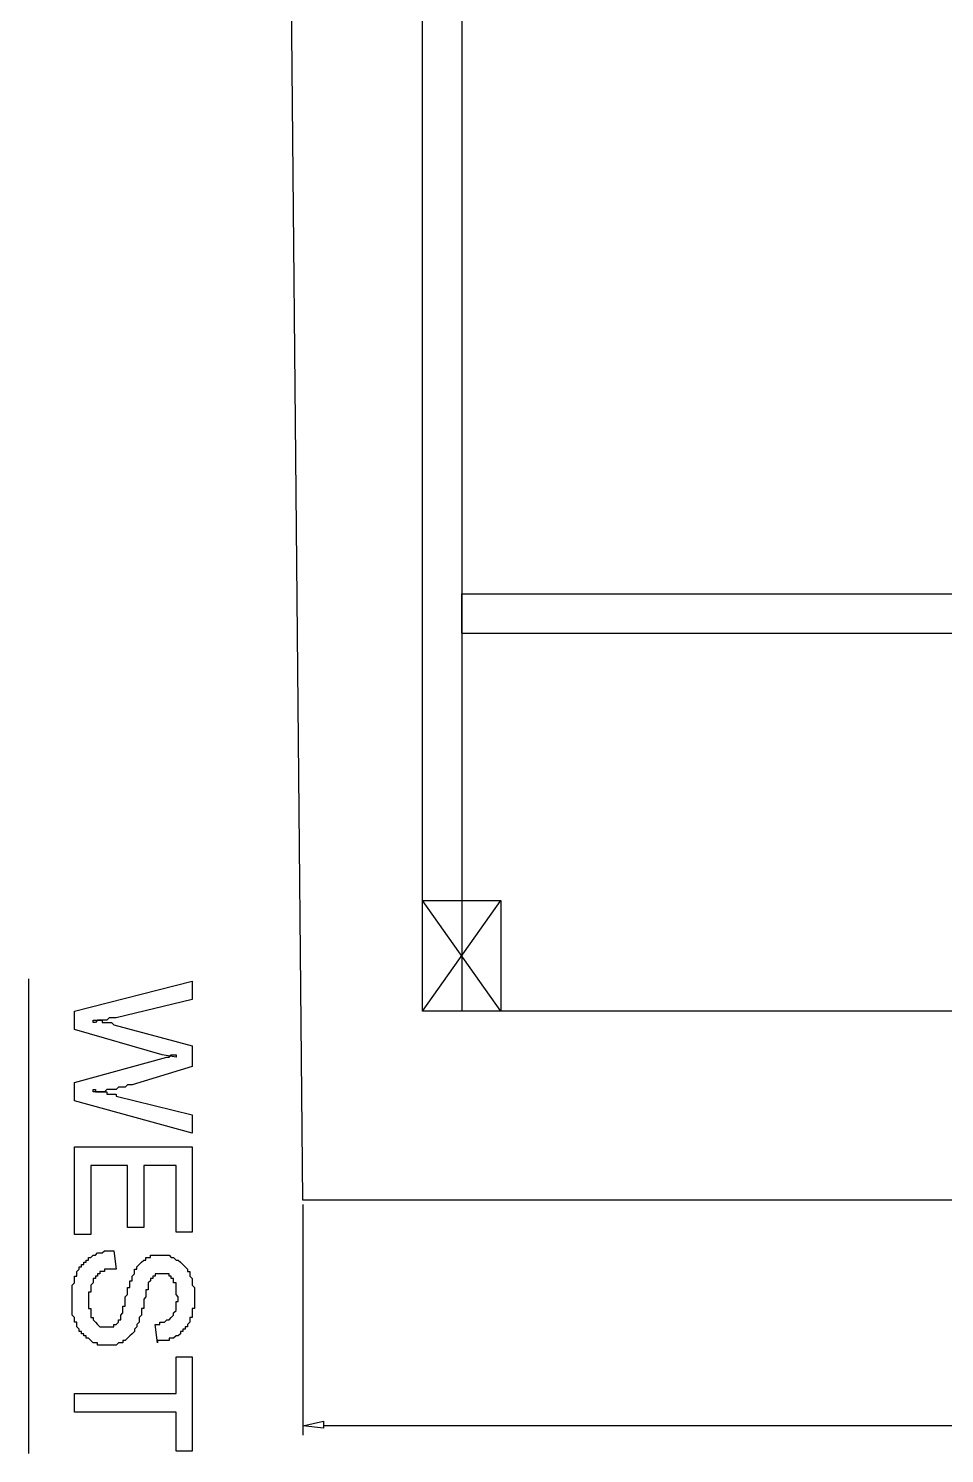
# Model space of a CAD drawing. Header units: inches. Extents: x -628 to 1537, y -1730 to 336.
# Drawn here: x 1088.1 to 1193.4, y -686.2 to -522.4 of the extents above; entities that cross this region are included whole.
import ezdxf

# ---------------------------------------------------------------- set-up
doc = ezdxf.new("R2010")
doc.units = ezdxf.units.IN
doc.layers.get('0').update_dxf_attribs({"linetype": 'CONTINUOUS'})

msp = doc.modelspace()

# ---------------------------------------------------------------- linework, layer by layer
at = {"color": 6}
for p, q in [((1119.62, -657.05), (1111.95, 180.11)), ((1088.1, -631.62), (1088.1, -686.18)), ((1093.4, -635.33), (1106.91, -631.88)), ((1106.91, -631.88), (1106.91, -634)), ((1093.4, -637.45), (1093.4, -635.33)), ((1106.91, -634), (1098.17, -636.12)), ((1095.52, -636.65), (1095.52, -636.39)), ((1095.52, -636.39), (1095.79, -636.39)), ((1095.79, -636.65), (1095.52, -636.65)), ((1095.52, -636.65), (1095.52, -636.65)), ((1095.52, -636.65), (1095.52, -636.65)), ((1095.52, -636.65), (1095.52, -636.65)), ((1096.05, -636.39), (1095.79, -636.65)), ((1095.79, -636.39), (1096.05, -636.39)), ((1095.79, -636.65), (1095.79, -636.65)), ((1096.31, -636.39), (1096.05, -636.39)), ((1096.05, -636.39), (1096.31, -636.39)), ((1096.58, -636.39), (1096.31, -636.39)), ((1096.31, -636.39), (1096.31, -636.39)), ((1096.31, -636.39), (1096.58, -636.39)), ((1096.85, -636.39), (1096.58, -636.39)), ((1096.58, -636.39), (1096.58, -636.65)), ((1096.58, -636.65), (1096.85, -636.65)), ((1097.11, -636.39), (1096.85, -636.39)), ((1096.85, -636.39), (1096.85, -636.39)), ((1096.85, -636.65), (1097.11, -636.65)), ((1097.38, -636.12), (1097.11, -636.39)), ((1097.11, -636.65), (1097.11, -636.65)), ((1097.11, -636.65), (1097.38, -636.65)), ((1097.64, -636.12), (1097.38, -636.12)), ((1097.38, -636.65), (1097.64, -636.65)), ((1097.9, -636.12), (1097.64, -636.12)), ((1097.64, -636.65), (1097.64, -636.65)), ((1097.64, -636.65), (1097.9, -636.92)), ((1098.17, -636.12), (1097.9, -636.12)), ((1097.9, -636.92), (1097.9, -636.92)), ((1097.9, -636.92), (1106.91, -639.31)), ((1103.47, -640.36), (1093.4, -637.45)), ((1105.06, -640.62), (1103.47, -640.36)), ((1104.26, -640.62), (1104.52, -640.36)), ((1104.52, -640.36), (1104.79, -640.36)), ((1104.79, -640.36), (1104.79, -640.36)), ((1104.79, -640.36), (1105.06, -640.36)), ((1105.06, -640.36), (1105.06, -640.62)), ((1106.91, -639.31), (1106.91, -641.69)), ((1093.4, -643.54), (1103.99, -640.62)), ((1106.91, -641.69), (1100.02, -643.81)), ((1103.99, -640.62), (1104.26, -640.62)), ((1104.26, -640.62), (1104.26, -640.62)), ((1093.4, -645.66), (1093.4, -643.54)), ((1095.52, -644.6), (1095.52, -644.33)), ((1095.52, -644.33), (1095.79, -644.33)), ((1095.79, -644.6), (1095.52, -644.6)), ((1095.79, -644.33), (1095.79, -644.6)), ((1096.05, -644.6), (1095.79, -644.6)), ((1095.79, -644.6), (1095.79, -644.6)), ((1095.79, -644.6), (1096.05, -644.6)), ((1096.31, -644.6), (1096.05, -644.6)), ((1096.05, -644.6), (1096.05, -644.6)), ((1096.05, -644.6), (1096.05, -644.6)), ((1096.05, -644.6), (1096.31, -644.6)), ((1096.58, -644.6), (1096.31, -644.6)), ((1096.31, -644.6), (1096.31, -644.6)), ((1096.31, -644.6), (1096.58, -644.6)), ((1096.85, -644.6), (1096.58, -644.6)), ((1096.58, -644.6), (1096.58, -644.6)), ((1096.58, -644.6), (1096.85, -644.6)), ((1097.11, -644.33), (1096.85, -644.6)), ((1096.85, -644.6), (1097.11, -644.6)), ((1097.38, -644.33), (1097.11, -644.33)), ((1097.11, -644.33), (1097.11, -644.33)), ((1097.11, -644.6), (1097.11, -644.87)), ((1097.11, -644.87), (1097.38, -644.87)), ((1097.64, -644.33), (1097.38, -644.33)), ((1097.38, -644.87), (1097.64, -644.87)), ((1097.9, -644.33), (1097.64, -644.33)), ((1097.64, -644.33), (1097.64, -644.33)), ((1097.64, -644.87), (1097.9, -644.87)), ((1098.17, -644.33), (1097.9, -644.33)), ((1097.9, -644.87), (1098.17, -644.87)), ((1098.43, -644.07), (1098.17, -644.33)), ((1098.17, -644.87), (1098.17, -645.12)), ((1098.17, -645.12), (1106.91, -647.24)), ((1098.7, -644.07), (1098.43, -644.07)), ((1098.43, -644.07), (1098.43, -644.07)), ((1098.96, -644.07), (1098.7, -644.07)), ((1099.23, -644.07), (1098.96, -644.07)), ((1098.96, -644.07), (1098.96, -644.07)), ((1099.5, -643.81), (1099.23, -644.07)), ((1099.75, -643.81), (1099.5, -643.81)), ((1100.02, -643.81), (1099.75, -643.81)), ((1099.75, -643.81), (1099.75, -643.81)), ((1106.91, -649.37), (1093.4, -645.66)), ((1106.91, -647.24), (1106.91, -649.37)), ((1093.4, -661.02), (1093.4, -650.95)), ((1093.4, -650.95), (1106.91, -650.95)), ((1106.91, -650.95), (1106.91, -660.75)), ((1099.5, -653.07), (1095.25, -653.07)), ((1095.25, -653.07), (1095.25, -661.02)), ((1099.5, -660.22), (1099.5, -653.07)), ((1105.06, -653.07), (1101.35, -653.07)), ((1101.35, -653.07), (1101.35, -660.22)), ((1105.06, -660.75), (1105.06, -653.07)), ((1482.98, -657.05), (1119.62, -657.05)), ((1095.25, -661.02), (1093.4, -661.02)), ((1101.35, -660.22), (1099.5, -660.22)), ((1106.91, -660.75), (1105.06, -660.75)), ((1095.79, -663.4), (1096.05, -663.13)), ((1096.05, -663.13), (1096.05, -663.13)), ((1096.05, -663.13), (1096.31, -663.13)), ((1096.31, -663.13), (1096.58, -663.13)), ((1096.58, -663.13), (1096.85, -662.87)), ((1096.58, -663.13), (1096.58, -663.13)), ((1096.85, -662.87), (1097.11, -662.87)), ((1097.11, -662.87), (1097.11, -662.87)), ((1097.11, -662.87), (1097.38, -662.87)), ((1097.38, -662.87), (1097.64, -662.87)), ((1097.64, -662.87), (1097.9, -662.87)), ((1097.9, -662.87), (1097.9, -662.87)), ((1097.9, -662.87), (1098.17, -664.99)), ((1093.93, -664.99), (1093.93, -664.73)), ((1093.93, -664.73), (1094.19, -664.73)), ((1094.19, -664.73), (1094.19, -664.46)), ((1094.19, -664.46), (1094.19, -664.46)), ((1094.19, -664.46), (1094.46, -664.46)), ((1094.46, -664.46), (1094.46, -664.19)), ((1094.46, -664.19), (1094.73, -664.19)), ((1094.73, -664.19), (1094.73, -663.94)), ((1094.73, -663.94), (1094.99, -663.94)), ((1094.99, -663.94), (1094.99, -663.67)), ((1094.99, -663.67), (1095.25, -663.67)), ((1095.25, -663.67), (1095.52, -663.4)), ((1095.25, -663.67), (1095.25, -663.67)), ((1095.52, -663.4), (1095.52, -663.4)), ((1095.52, -663.4), (1095.79, -663.4)), ((1100.55, -664.73), (1100.82, -664.46)), ((1100.55, -664.99), (1100.55, -664.73)), ((1100.55, -664.73), (1100.55, -664.73)), ((1100.82, -664.46), (1101.08, -664.19)), ((1100.82, -664.46), (1100.82, -664.46)), ((1100.82, -664.46), (1100.82, -664.46)), ((1101.08, -664.19), (1101.35, -663.94)), ((1101.08, -664.19), (1101.08, -664.19)), ((1101.35, -663.94), (1101.35, -663.94)), ((1101.35, -663.94), (1101.6, -663.94)), ((1101.6, -663.94), (1101.6, -663.67)), ((1101.6, -663.67), (1101.87, -663.67)), ((1101.87, -663.67), (1102.14, -663.67)), ((1102.14, -663.67), (1102.14, -663.4)), ((1102.14, -663.4), (1102.41, -663.4)), ((1102.41, -663.4), (1102.67, -663.4)), ((1102.67, -663.4), (1102.67, -663.4)), ((1102.67, -663.4), (1102.94, -663.4)), ((1102.94, -663.4), (1103.2, -663.4)), ((1103.2, -663.4), (1103.2, -663.4)), ((1103.2, -663.4), (1103.47, -663.4)), ((1103.47, -663.4), (1103.73, -663.4)), ((1103.73, -663.4), (1103.73, -663.4)), ((1103.73, -663.4), (1103.99, -663.4)), ((1103.99, -663.4), (1104.26, -663.4)), ((1104.26, -663.4), (1104.26, -663.4)), ((1104.26, -663.4), (1104.52, -663.67)), ((1104.52, -663.67), (1104.79, -663.67)), ((1104.79, -663.67), (1104.79, -663.67)), ((1104.79, -663.67), (1105.06, -663.94)), ((1105.06, -663.94), (1105.06, -663.94)), ((1105.06, -663.94), (1105.32, -663.94)), ((1105.32, -663.94), (1105.58, -664.19)), ((1105.58, -664.19), (1105.58, -664.19)), ((1105.58, -664.19), (1105.85, -664.46)), ((1105.85, -664.46), (1105.85, -664.46)), ((1105.85, -664.46), (1106.11, -664.73)), ((1106.11, -664.73), (1106.11, -664.73)), ((1106.11, -664.73), (1106.11, -664.73)), ((1106.11, -664.73), (1106.37, -664.99)), ((1093.13, -666.84), (1093.4, -666.58)), ((1093.4, -666.05), (1093.4, -665.79)), ((1093.4, -665.79), (1093.67, -665.79)), ((1093.4, -666.32), (1093.4, -666.05)), ((1093.4, -666.58), (1093.4, -666.32)), ((1093.4, -666.32), (1093.4, -666.32)), ((1093.67, -665.25), (1093.93, -664.99)), ((1093.67, -665.52), (1093.67, -665.25)), ((1093.67, -665.79), (1093.67, -665.52)), ((1093.67, -665.52), (1093.67, -665.52)), ((1093.93, -664.99), (1093.93, -664.99)), ((1095.52, -666.58), (1095.25, -666.84)), ((1095.79, -666.05), (1095.52, -666.05)), ((1095.52, -666.05), (1095.52, -666.32)), ((1095.52, -666.32), (1095.52, -666.58)), ((1095.52, -666.58), (1095.52, -666.58)), ((1096.05, -665.79), (1095.79, -665.79)), ((1095.79, -665.79), (1095.79, -666.05)), ((1096.31, -665.52), (1096.05, -665.52)), ((1096.05, -665.52), (1096.05, -665.79)), ((1096.05, -665.79), (1096.05, -665.79)), ((1096.58, -665.25), (1096.31, -665.25)), ((1096.31, -665.25), (1096.31, -665.52)), ((1096.85, -665.25), (1096.58, -665.25)), ((1097.11, -664.99), (1096.85, -664.99)), ((1096.85, -664.99), (1096.85, -665.25)), ((1097.38, -664.99), (1097.11, -664.99)), ((1097.64, -664.99), (1097.38, -664.99)), ((1097.38, -664.99), (1097.38, -664.99)), ((1097.9, -664.99), (1097.64, -664.99)), ((1098.17, -664.99), (1097.9, -664.99)), ((1099.75, -666.58), (1099.75, -666.32)), ((1099.75, -666.32), (1100.02, -666.32)), ((1099.75, -666.84), (1099.75, -666.58)), ((1100.02, -665.79), (1100.28, -665.52)), ((1100.02, -666.05), (1100.02, -665.79)), ((1100.02, -665.79), (1100.02, -665.79)), ((1100.02, -666.32), (1100.02, -666.05)), ((1100.28, -665.25), (1100.28, -664.99)), ((1100.28, -664.99), (1100.55, -664.99)), ((1100.28, -665.52), (1100.28, -665.25)), ((1100.28, -665.25), (1100.28, -665.25)), ((1102.14, -666.32), (1101.87, -666.58)), ((1101.87, -666.58), (1101.87, -666.84)), ((1102.41, -666.05), (1102.14, -666.05)), ((1102.14, -666.05), (1102.14, -666.05)), ((1102.14, -666.05), (1102.14, -666.32)), ((1102.14, -666.32), (1102.14, -666.32)), ((1102.14, -666.32), (1102.14, -666.32)), ((1102.67, -665.79), (1102.41, -665.79)), ((1102.41, -665.79), (1102.41, -666.05)), ((1102.94, -665.52), (1102.67, -665.52)), ((1102.67, -665.52), (1102.67, -665.79)), ((1103.2, -665.52), (1102.94, -665.52)), ((1102.94, -665.52), (1102.94, -665.52)), ((1103.47, -665.52), (1103.2, -665.52)), ((1103.73, -665.52), (1103.47, -665.52)), ((1103.47, -665.52), (1103.47, -665.52)), ((1103.99, -665.52), (1103.73, -665.52)), ((1104.26, -665.52), (1103.99, -665.52)), ((1103.99, -665.52), (1103.99, -665.52)), ((1104.26, -665.79), (1104.26, -665.52)), ((1104.52, -665.79), (1104.26, -665.79)), ((1104.52, -666.05), (1104.52, -665.79)), ((1104.79, -666.05), (1104.52, -666.05)), ((1104.79, -666.32), (1104.79, -666.05)), ((1104.79, -666.58), (1104.79, -666.32)), ((1104.79, -666.32), (1104.79, -666.32)), ((1105.06, -666.58), (1104.79, -666.58)), ((1105.06, -666.84), (1105.06, -666.58)), ((1106.37, -664.99), (1106.37, -664.99)), ((1106.37, -664.99), (1106.37, -665.25)), ((1106.37, -665.25), (1106.64, -665.25)), ((1106.64, -665.25), (1106.64, -665.52)), ((1106.64, -665.52), (1106.64, -665.79)), ((1106.64, -665.79), (1106.64, -665.79)), ((1106.64, -665.79), (1106.91, -666.05)), ((1106.91, -666.05), (1106.91, -666.05)), ((1106.91, -666.05), (1106.91, -666.32)), ((1106.91, -666.32), (1106.91, -666.58)), ((1106.91, -666.58), (1106.91, -666.84)), ((1093.13, -667.11), (1093.13, -666.84)), ((1093.13, -666.84), (1093.13, -666.84)), ((1093.13, -667.37), (1093.13, -667.11)), ((1093.13, -667.64), (1093.13, -667.37)), ((1093.13, -667.9), (1093.13, -667.64)), ((1093.13, -668.17), (1093.13, -667.9)), ((1093.13, -667.9), (1093.13, -667.9)), ((1093.13, -668.44), (1093.13, -668.17)), ((1095.25, -667.64), (1094.99, -667.64)), ((1094.99, -667.64), (1094.99, -667.9)), ((1094.99, -667.9), (1094.99, -668.17)), ((1094.99, -668.17), (1094.99, -668.17)), ((1094.99, -668.17), (1094.99, -668.44)), ((1095.25, -666.84), (1095.25, -667.11)), ((1095.25, -667.11), (1095.25, -667.11)), ((1095.25, -667.11), (1095.25, -667.37)), ((1095.25, -667.37), (1095.25, -667.64)), ((1099.23, -668.17), (1099.5, -667.9)), ((1099.23, -668.44), (1099.23, -668.17)), ((1099.5, -667.37), (1099.5, -667.11)), ((1099.5, -667.11), (1099.75, -667.11)), ((1099.5, -667.64), (1099.5, -667.37)), ((1099.5, -667.9), (1099.5, -667.64)), ((1099.5, -667.9), (1099.5, -667.9)), ((1099.75, -667.11), (1099.75, -666.84)), ((1101.6, -668.17), (1101.35, -668.44)), ((1101.87, -667.37), (1101.6, -667.37)), ((1101.6, -667.37), (1101.6, -667.64)), ((1101.6, -667.64), (1101.6, -667.9)), ((1101.6, -667.9), (1101.6, -668.17)), ((1101.87, -666.84), (1101.87, -666.84)), ((1101.87, -666.84), (1101.87, -667.11)), ((1101.87, -667.11), (1101.87, -667.37)), ((1105.06, -667.11), (1105.06, -666.84)), ((1105.06, -667.37), (1105.06, -667.11)), ((1105.06, -667.11), (1105.06, -667.11)), ((1105.06, -667.64), (1105.06, -667.37)), ((1105.06, -667.9), (1105.06, -667.64)), ((1105.32, -668.17), (1105.06, -667.9)), ((1105.32, -668.44), (1105.32, -668.17)), ((1105.32, -668.17), (1105.32, -668.17)), ((1106.91, -666.84), (1106.91, -666.84)), ((1106.91, -666.84), (1107.18, -667.11)), ((1107.18, -667.11), (1107.18, -667.37)), ((1107.18, -667.37), (1107.18, -667.37)), ((1107.18, -667.37), (1107.18, -667.64)), ((1107.18, -667.64), (1107.18, -667.9)), ((1107.18, -667.9), (1107.18, -668.17)), ((1107.18, -668.17), (1107.18, -668.17)), ((1107.18, -668.17), (1107.18, -668.44)), ((1093.13, -668.7), (1093.13, -668.44)), ((1093.13, -668.96), (1093.13, -668.7)), ((1093.13, -668.7), (1093.13, -668.7)), ((1093.13, -669.23), (1093.13, -668.96)), ((1093.13, -669.5), (1093.13, -669.23)), ((1093.13, -669.23), (1093.13, -669.23)), ((1093.13, -669.75), (1093.13, -669.5)), ((1093.13, -670.02), (1093.13, -669.75)), ((1094.99, -668.44), (1094.99, -668.7)), ((1094.99, -668.7), (1094.99, -668.7)), ((1094.99, -668.7), (1094.99, -668.96)), ((1094.99, -668.96), (1094.99, -669.23)), ((1094.99, -669.23), (1094.99, -669.5)), ((1094.99, -669.5), (1095.25, -669.5)), ((1095.25, -669.5), (1095.25, -669.75)), ((1095.25, -669.75), (1095.25, -670.02)), ((1098.96, -669.5), (1098.96, -669.23)), ((1098.96, -669.23), (1099.23, -669.23)), ((1098.96, -669.75), (1098.96, -669.5)), ((1098.96, -670.02), (1098.96, -669.75)), ((1098.96, -669.75), (1098.96, -669.75)), ((1099.23, -668.7), (1099.23, -668.44)), ((1099.23, -668.96), (1099.23, -668.7)), ((1099.23, -669.23), (1099.23, -668.96)), ((1101.35, -669.5), (1101.08, -669.5)), ((1101.08, -669.5), (1101.08, -669.75)), ((1101.08, -669.75), (1101.08, -670.02)), ((1101.35, -668.44), (1101.35, -668.44)), ((1101.35, -668.44), (1101.35, -668.7)), ((1101.35, -668.7), (1101.35, -668.96)), ((1101.35, -668.96), (1101.35, -669.23)), ((1101.35, -669.23), (1101.35, -669.5)), ((1104.79, -670.02), (1105.06, -669.75)), ((1105.06, -668.96), (1105.06, -668.7)), ((1105.06, -668.7), (1105.32, -668.7)), ((1105.06, -669.23), (1105.06, -668.96)), ((1105.06, -669.5), (1105.06, -669.23)), ((1105.06, -669.75), (1105.06, -669.5)), ((1105.06, -669.5), (1105.06, -669.5)), ((1105.06, -669.75), (1105.06, -669.75)), ((1105.32, -668.7), (1105.32, -668.44)), ((1107.18, -669.5), (1106.91, -669.5)), ((1106.91, -669.5), (1106.91, -669.75)), ((1106.91, -669.75), (1106.91, -670.02)), ((1107.18, -668.44), (1107.18, -668.7)), ((1107.18, -668.7), (1107.18, -668.7)), ((1107.18, -668.7), (1107.18, -668.96)), ((1107.18, -668.96), (1107.18, -669.23)), ((1107.18, -669.23), (1107.18, -669.5)), ((1093.13, -670.29), (1093.13, -670.02)), ((1093.13, -670.02), (1093.13, -670.02)), ((1093.4, -670.56), (1093.13, -670.29)), ((1093.4, -670.82), (1093.4, -670.56)), ((1093.4, -670.56), (1093.4, -670.56)), ((1093.4, -671.08), (1093.4, -670.82)), ((1093.67, -671.08), (1093.4, -671.08)), ((1093.67, -671.35), (1093.67, -671.08)), ((1093.67, -671.61), (1093.67, -671.35)), ((1093.67, -671.35), (1093.67, -671.35)), ((1095.25, -670.02), (1095.25, -670.02)), ((1095.25, -670.02), (1095.25, -670.29)), ((1095.25, -670.29), (1095.25, -670.56)), ((1095.25, -670.56), (1095.52, -670.56)), ((1095.52, -670.56), (1095.52, -670.82)), ((1095.52, -670.82), (1095.52, -670.82)), ((1095.52, -670.82), (1095.79, -671.08)), ((1095.79, -671.08), (1095.79, -671.08)), ((1095.79, -671.08), (1096.05, -671.35)), ((1096.05, -671.35), (1096.05, -671.35)), ((1096.05, -671.35), (1096.31, -671.61)), ((1097.9, -671.61), (1097.9, -671.35)), ((1097.9, -671.35), (1098.17, -671.35)), ((1098.17, -671.35), (1098.43, -671.08)), ((1098.17, -671.35), (1098.17, -671.35)), ((1098.43, -671.08), (1098.43, -670.82)), ((1098.43, -670.82), (1098.7, -670.82)), ((1098.43, -671.08), (1098.43, -671.08)), ((1098.7, -670.29), (1098.96, -670.02)), ((1098.7, -670.56), (1098.7, -670.29)), ((1098.7, -670.29), (1098.7, -670.29)), ((1098.7, -670.82), (1098.7, -670.56)), ((1098.7, -670.56), (1098.7, -670.56)), ((1100.82, -671.08), (1100.55, -671.35)), ((1100.55, -671.35), (1100.55, -671.35)), ((1100.55, -671.35), (1100.55, -671.61)), ((1101.08, -670.29), (1100.82, -670.56)), ((1100.82, -670.56), (1100.82, -670.56)), ((1100.82, -670.56), (1100.82, -670.82)), ((1100.82, -670.82), (1100.82, -671.08)), ((1100.82, -671.08), (1100.82, -671.08)), ((1100.82, -671.08), (1100.82, -671.08)), ((1101.08, -670.02), (1101.08, -670.02)), ((1101.08, -670.02), (1101.08, -670.29)), ((1102.67, -671.35), (1103.2, -671.35)), ((1102.94, -673.46), (1102.67, -671.35)), ((1103.2, -671.35), (1103.2, -671.08)), ((1103.2, -671.08), (1103.73, -671.08)), ((1103.73, -671.08), (1103.99, -670.82)), ((1103.73, -671.08), (1103.73, -671.08)), ((1103.99, -670.82), (1104.26, -670.82)), ((1104.26, -670.82), (1104.52, -670.56)), ((1104.26, -670.82), (1104.26, -670.82)), ((1104.52, -670.56), (1104.79, -670.29)), ((1104.52, -670.56), (1104.52, -670.56)), ((1104.52, -670.56), (1104.52, -670.56)), ((1104.79, -670.29), (1104.79, -670.02)), ((1104.79, -670.29), (1104.79, -670.29)), ((1106.64, -671.08), (1106.37, -671.35)), ((1106.37, -671.35), (1106.37, -671.35)), ((1106.37, -671.35), (1106.37, -671.61)), ((1106.91, -670.56), (1106.64, -670.56)), ((1106.64, -670.56), (1106.64, -670.82)), ((1106.64, -670.82), (1106.64, -671.08)), ((1106.64, -671.08), (1106.64, -671.08)), ((1106.91, -670.02), (1106.91, -670.02)), ((1106.91, -670.02), (1106.91, -670.29)), ((1106.91, -670.29), (1106.91, -670.56)), ((1093.93, -671.87), (1093.67, -671.61)), ((1093.93, -672.14), (1093.93, -671.87)), ((1093.93, -671.87), (1093.93, -671.87)), ((1094.19, -672.14), (1093.93, -672.14)), ((1094.19, -672.41), (1094.19, -672.14)), ((1094.46, -672.41), (1094.19, -672.41)), ((1094.46, -672.67), (1094.46, -672.41)), ((1094.73, -672.67), (1094.46, -672.67)), ((1094.73, -672.94), (1094.73, -672.67)), ((1094.99, -672.94), (1094.73, -672.94)), ((1095.25, -673.2), (1094.99, -672.94)), ((1094.99, -672.94), (1094.99, -672.94)), ((1096.31, -671.61), (1096.31, -671.61)), ((1096.31, -671.61), (1096.58, -671.61)), ((1096.58, -671.61), (1096.85, -671.61)), ((1096.85, -671.61), (1096.85, -671.61)), ((1096.85, -671.61), (1097.11, -671.61)), ((1097.11, -671.61), (1097.38, -671.61)), ((1097.38, -671.61), (1097.38, -671.61)), ((1097.38, -671.61), (1097.64, -671.61)), ((1097.64, -671.61), (1097.9, -671.61)), ((1099.5, -672.94), (1099.23, -673.2)), ((1099.75, -672.67), (1099.5, -672.94)), ((1099.5, -672.94), (1099.5, -672.94)), ((1100.02, -672.41), (1099.75, -672.67)), ((1099.75, -672.67), (1099.75, -672.67)), ((1100.28, -672.14), (1100.02, -672.41)), ((1100.02, -672.41), (1100.02, -672.41)), ((1100.55, -671.61), (1100.28, -671.87)), ((1100.28, -671.87), (1100.28, -671.87)), ((1100.28, -671.87), (1100.28, -672.14)), ((1104.52, -672.94), (1104.26, -672.94)), ((1104.26, -672.94), (1104.26, -673.2)), ((1104.79, -672.94), (1104.52, -672.94)), ((1105.06, -672.67), (1104.79, -672.94)), ((1104.79, -672.94), (1104.79, -672.94)), ((1105.32, -672.67), (1105.06, -672.67)), ((1105.06, -672.67), (1105.06, -672.67)), ((1105.58, -672.41), (1105.32, -672.67)), ((1105.85, -672.14), (1105.58, -672.14)), ((1105.58, -672.14), (1105.58, -672.41)), ((1105.58, -672.41), (1105.58, -672.41)), ((1106.11, -671.87), (1105.85, -671.87)), ((1105.85, -671.87), (1105.85, -672.14)), ((1106.37, -671.61), (1106.11, -671.61)), ((1106.11, -671.61), (1106.11, -671.87)), ((1095.52, -673.46), (1095.25, -673.2)), ((1095.25, -673.2), (1095.25, -673.2)), ((1095.79, -673.46), (1095.52, -673.46)), ((1095.52, -673.46), (1095.52, -673.46)), ((1096.05, -673.46), (1095.79, -673.46)), ((1096.05, -673.73), (1096.05, -673.46)), ((1096.31, -673.73), (1096.05, -673.73)), ((1096.58, -673.73), (1096.31, -673.73)), ((1096.85, -673.73), (1096.58, -673.73)), ((1096.58, -673.73), (1096.58, -673.73)), ((1097.11, -673.73), (1096.85, -673.73)), ((1097.38, -673.73), (1097.11, -673.73)), ((1097.11, -673.73), (1097.11, -673.73)), ((1097.64, -673.73), (1097.38, -673.73)), ((1097.38, -673.73), (1097.38, -673.73)), ((1097.9, -673.73), (1097.64, -673.73)), ((1098.17, -673.73), (1097.9, -673.73)), ((1098.43, -673.46), (1098.17, -673.73)), ((1098.17, -673.73), (1098.17, -673.73)), ((1098.7, -673.46), (1098.43, -673.46)), ((1098.96, -673.46), (1098.7, -673.46)), ((1098.7, -673.46), (1098.7, -673.46)), ((1099.23, -673.2), (1098.96, -673.2)), ((1098.96, -673.2), (1098.96, -673.46)), ((1099.23, -673.2), (1099.23, -673.2)), ((1103.2, -673.2), (1102.94, -673.2)), ((1102.94, -673.2), (1102.94, -673.46)), ((1102.94, -673.46), (1102.94, -673.46)), ((1103.47, -673.2), (1103.2, -673.2)), ((1103.73, -673.2), (1103.47, -673.2)), ((1103.99, -673.2), (1103.73, -673.2)), ((1103.73, -673.2), (1103.73, -673.2)), ((1104.26, -673.2), (1103.99, -673.2)), ((1105.06, -679.29), (1105.06, -675.06)), ((1105.06, -675.06), (1106.91, -675.06)), ((1106.91, -675.06), (1106.91, -685.91)), ((1093.4, -681.41), (1093.4, -679.29)), ((1093.4, -679.29), (1105.06, -679.29)), ((1105.06, -681.41), (1093.4, -681.41)), ((1105.06, -685.91), (1105.06, -681.41)), ((1106.91, -685.91), (1105.06, -685.91))]:
    msp.add_line(p, q, dxfattribs=at)
at = {"color": 1}
for p, q in [((1133.39, -635.33), (1133.39, 158.4)), ((1137.9, 145.68), (1137.9, -635.33)), ((1137.9, -591.9), (1137.9, -587.39)), ((1137.9, -587.39), (1269.79, -587.39)), ((1137.9, -591.9), (1269.79, -591.9)), ((1142.39, -635.33), (1133.39, -622.61)), ((1133.39, -622.61), (1142.39, -622.61)), ((1133.39, -635.33), (1133.39, -622.61)), ((1133.39, -635.33), (1142.39, -622.61)), ((1142.39, -622.61), (1142.39, -635.33)), ((1469.48, -635.33), (1133.39, -635.33)), ((1142.39, -635.33), (1133.39, -635.33))]:
    msp.add_line(p, q, dxfattribs=at)
at = {"color": 5}
for p, q in [((1119.62, -657.57), (1119.62, -684.06)), ((1119.62, -683), (1122.01, -682.47)), ((1122.01, -682.47), (1122.01, -683.27)), ((1122.01, -682.47), (1122.01, -683.27)), ((1122.01, -683.27), (1119.62, -683)), ((1122.01, -683.27), (1119.62, -683)), ((1480.87, -683), (1122.01, -683))]:
    msp.add_line(p, q, dxfattribs=at)

doc.saveas('drawing.dxf')
